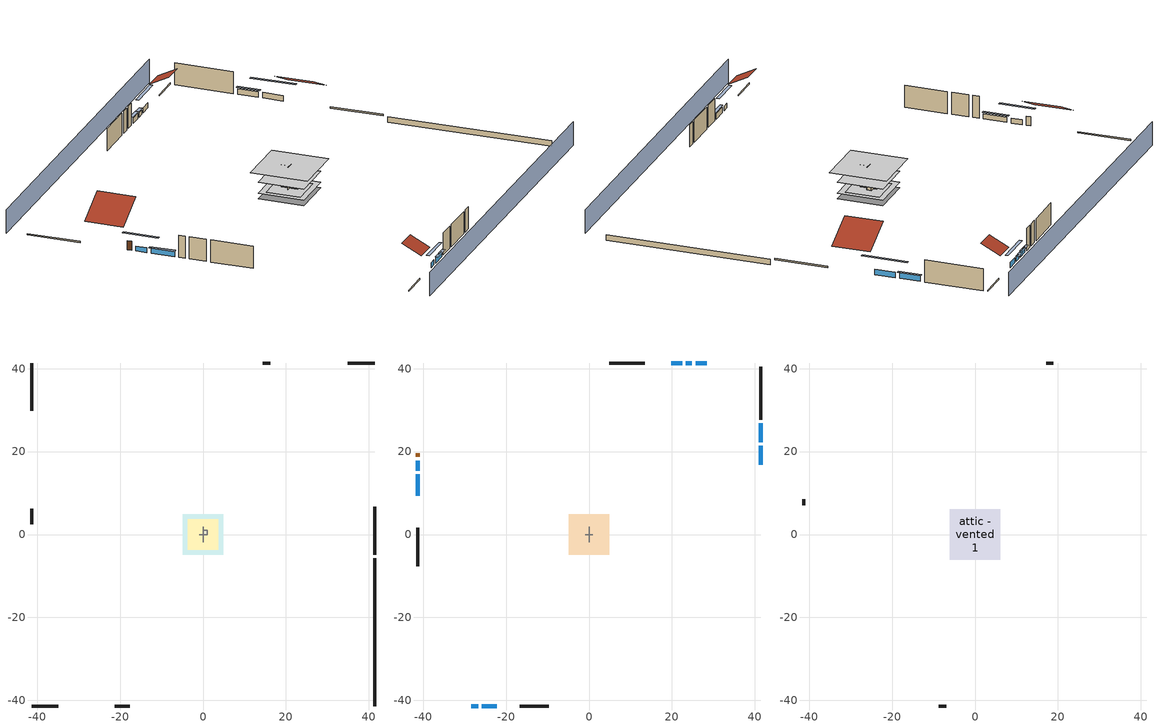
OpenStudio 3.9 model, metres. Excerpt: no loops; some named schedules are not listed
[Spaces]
garage 1
 floor foundation (Slab1 construction): -3.66,-3.66 -3.66,3.66 3.66,3.66 3.66,-3.66 z0
 wall outside (Wall1 construction): -21.31,-41.35 -17.66,-41.35 z0.3:5.18
 wall outside (Wall2 construction): -41.35,6.17 -41.35,2.51 z0.3:5.18
 wall outside (Wall12 construction): 16.21,41.35 14.38,41.35 z0.3:5.18
 wall to conditioned space 1 (Wall5 construction Reversed): 0,-1.83 0,1.83 z0.3:5.18
 wall to conditioned space 1 (Wall6 construction Reversed): 0.91,0 -0.91,0 z0.3:5.18
crawlspace - vented 1
 floor foundation (Slab2 construction): -4.94,-4.94 -4.94,4.94 4.94,4.94 4.94,-4.94 z-0.91
 wall outside (RimJoist1 construction): 41.35,-4.85 41.35,6.67 z0.3:0.61
 wall outside (RimJoist2 construction): -41.35,-41.35 -34.95,-41.35 z0.3:0.61
 wall outside (RimJoist3 construction): -41.35,41.35 -41.35,29.83 z0.3:0.61
 wall outside (RimJoist4 construction): 41.35,41.35 34.95,41.35 z0.3:0.61
 wall foundation (FoundationWall1 construction): 41.35,-41.35 41.35,-5.78 z-0.91:0.3
central ac and furnace airloop ret air space
 floor adiabatic (AdiabaticConst): 0,0 0,1 1,1 1,0 z0
 wall adiabatic (AdiabaticConst): 0,1 0,0 1,0 1,1 0,1 z0:1
 ceiling adiabatic (AdiabaticConst): 1,0 1,1 0,1 0,0 z1
conditioned space 1
 floor to crawlspace - vented 1 (Floor1 construction): -4.94,-4.94 -4.94,4.94 4.94,4.94 4.94,-4.94 z0.3
 floor to garage 1 (Floor2 construction): -3.66,-3.66 -3.66,3.66 3.66,3.66 3.66,-3.66 z0.3
 floor adiabatic (AdiabaticFloorConstruction): -4.94,-4.94 -4.94,4.94 4.94,4.94 4.94,-4.94 z2.74
 wall outside (Wall3 construction): 41.35,27.7 41.35,40.42 z0.3:5.18
 wall outside (Wall4 construction): -16.73,-41.35 -9.66,-41.35 z0.3:5.18
 wall outside (Wall7 construction): -41.35,1.58 -41.35,-7.65 z0.3:5.18
 wall outside (Wall8 construction): 13.45,41.35 4.83,41.35 z0.3:5.18
 wall outside (AdiabaticWallConstruction): 41.35,16.87 41.35,21.36 / 41.35,22.28 41.35,26.77 / -25.83,-41.35 -22.24,-41.35 z0.3:1.52; -28.36,-41.35 -26.76,-41.35 / -41.35,17.79 -41.35,15.42 z0.3:1.37; -41.35,14.49 -41.35,9.4 z0.3:1.43; 28.36,41.35 25.73,41.35 / 22.46,41.35 19.83,41.35 z0.3:1.46; 24.8,41.35 23.39,41.35 z0.3:1.25
 wall outside (AdiabaticWallConstruction 1): -41.35,19.63 -41.35,18.72 z0.3:2.34
 window (WindowConstruction): 41.35,16.87 41.35,21.36 z0.3:1.52
 window (WindowConstruction 1): 41.35,22.28 41.35,26.77 z0.3:1.52
 window (WindowConstruction 2): -28.35,-41.35 -26.76,-41.35 z0.3:1.37
 window (WindowConstruction 3): -25.83,-41.35 -22.24,-41.35 z0.3:1.52
 window (WindowConstruction 4): -41.35,17.79 -41.35,15.42 z0.3:1.37
 window (WindowConstruction 5): -41.35,14.49 -41.35,9.4 z0.3:1.43
 window (WindowConstruction 6): 28.35,41.35 25.73,41.35 z0.3:1.46
 window (WindowConstruction 7): 24.8,41.35 23.39,41.35 z0.3:1.25
 window (WindowConstruction 8): 22.46,41.35 19.84,41.35 z0.3:1.46
 door (Door): -41.35,19.63 -41.35,18.72 z0.3:2.34
 ceiling adiabatic (AdiabaticFloorConstruction): 4.94,-4.94 4.94,4.94 -4.94,4.94 -4.94,-4.94 z2.74
attic - vented 1
 floor to conditioned space 1 (Floor3 construction Reversed): -6.15,-6.15 -6.15,6.15 6.15,6.15 6.15,-6.15 z5.18
 wall outside (Wall9 construction): -8.73,-41.35 -6.96,-41.35 z0.3:5.18
 wall outside (Wall10 construction): 18.91,41.35 17.13,41.35 z0.3:5.18
 wall outside (Wall11 construction): -41.35,8.47 -41.35,7.1 z0.3:5.18
 roof outside (Roof1 construction): 41.35,15.94,5.18 33.89,15.94,8.91 33.89,7.6,8.91 41.35,7.6,5.18
 roof outside (Roof2 construction): -29.28,-41.35,5.18 -29.28,-37.11,7.3 -34.02,-37.11,7.3 -34.02,-41.35,5.18
 roof outside (Roof3 construction): 29.28,41.35,5.18 29.28,37.11,7.3 34.02,37.11,7.3 34.02,41.35,5.18
 roof outside (Roof4 construction): -41.35,20.56,5.18 -33.89,20.56,8.91 -33.89,28.9,8.91 -41.35,28.9,5.18
shading: 41.35,45.92 -41.35,45.92 / -41.35,-45.92 41.35,-45.92 z0:5.18; 41.35,24.1 41.35,14.12 41.96,14.12 41.96,24.1 z4.27; 41.35,27.08 41.35,21.98 41.96,21.98 41.96,27.08 z1.83; -24.02,-41.35 -31.1,-41.35 -31.1,-41.96 -24.02,-41.96 z4.11; -21.94,-41.35 -26.14,-41.35 -26.14,-41.96 -21.94,-41.96 z1.83; -41.35,12.68 -41.35,20.53 -41.96,20.53 -41.96,12.68 z4.11; -41.35,9.1 -41.35,14.8 -41.96,14.8 -41.96,9.1 z1.74; 22.99,41.35 31.1,41.35 31.1,41.96 22.99,41.96 z4.21; 23.08,41.35 25.11,41.35 25.11,41.96 23.08,41.96 z1.55; 19.53,41.35 22.76,41.35 22.76,41.96 19.53,41.96 z1.77
[Site]
Portland Intl Arpt_OR: Latitude {deg}=45.59; Longitude {deg}=-122.6; Time Zone {hr}=-8; Elevation {m}=33; Terrain=Suburbs; Keep Site Location Information=Yes
[Site:GroundTemperature:Shallow]
10.2558, 8.96328, 8.85977, 9.47314, 11.9355, 14.3863, 16.5111, 17.8571, 17.9714, 16.8767, 14.8061, 12.4304
[Site:WaterMainsTemperature]
Calculation Method=Schedule; Temperature Schedule=mains temperature schedule
[Building]
Building 1
[Material] Roughness=Rough
Name | Thickness {m} | Conductivity {W/m-K} | Density {kg/m3} | Specific Heat {J/kg-K} | Thermal Absorptance | Solar Absorptance | Visible Absorptance
asphalt or fiberglass shingles | 0.00635 | 0.162714 | 1121.4 | 1465.45 | 0.9 | 0.85 | 0.85
roof rigid ins | 0.00281632 | 0.029427 | 32.04 | 1214.23 | 0.9 | 0.7 | 0.7
osb sheathing 0.5 in. | 0.0127 | 0.115458 | 512.64 | 1214.23 | 0.9 | 0.6 | 0.6
wood siding | 0.0254 | 0.102417 | 544.68 | 1172.36 | 0.9 | 0.85 | 0.85
osb sheathing 0.5 in. 1 | 0.0127 | 0.115458 | 512.64 | 1214.23 | 0.9 | 0.7 | 0.7
wall stud and cavity | 0.1397 | 0.727959 | 139.0536 | 1170.24 | 0.9 | 0.6 | 0.6
wall stud and cavity 1 | 0.1397 | 0.0951301 | 139.0536 | 1170.24 | 0.9 | 0.7 | 0.7
gypsum board | 0.0127 | 0.160291 | 801 | 837.4 | 0.9 | 0.6 | 0.6
osb sheathing 0.5 in. 2; osb sheathing 0.5 in. 3 | 0.0127 | 0.115458 | 512.64 | 1214.23
wall stud and cavity 2 | 0.1397 | 0.0856282 | 139.0536 | 1170.24 | 0.9 | 0.7 | 0.7
rim joist stud and cavity | 0.0508 | 0.178688 | 50.32683 | 1063.81 | 0.9 | 0.6 | 0.6
floor stud and cavity | 0.1397 | 0.0972396 | 92.3553 | 1139.71 | 0.9 | 0.7 | 0.7
floor rigid ins | 0.051816 | 0.029427 | 32.04 | 1214.23 | 0.9 | 0.7 | 0.7
osb sheathing 0.75 in. | 0.01905 | 0.115458 | 512.64 | 1214.23 | 0.9 | 0.7 | 0.7
floor covering | 0.0127 | 0.0433444 | 54.468 | 1339.84 | 0.9 | 0.6 | 0.6
ceiling loosefill ins | 0.254 | 0.0480833 | 16.02 | 1046.75 | 0.9 | 0.7 | 0.7
ceiling stud and cavity | 0.1397 | 0.104117 | 65.682 | 1177.47 | 0.9 | 0.7 | 0.7
concrete 4.0 in. | 0.1016 | 1.803125 | 2242.8 | 837.4 | 0.9 | 0.7 | 0.7
concrete 8.0 in. | 0.2032 | 1.803125 | 2242.8 | 837.4 | 0.9 | 0.7 | 0.7
soil 0.5 in. | 0.0127 | 1.3848 | 1842.3 | 418.7 | 0.9 | 0.7 | 0.7
wood siding 1; wood siding 2 | 0.0254 | 0.102417 | 544.68 | 1172.36
wall rigid ins; floor rigid ins 1 | 0.512978 | 0.029427 | 32.04 | 1214.23 | 0.9 | 0.7 | 0.7
wall stud and cavity 3 | 0.0889 | 0.380278 | 52.3479 | 1209.89 | 0.9 | 0.7 | 0.7
door material | 0.04445 | 0.0612267 | 512.64 | 1214.23 | 0.9 | 0.7 | 0.7
floor stud and cavity 1 | 0.1397 | 1.75129 | 37.0049 | 1207.88 | 0.9 | 0.7 | 0.7
wall stud and cavity 4 | 0.0889 | 0.391764 | 83.0341 | 1211.67 | 0.9 | 0.7 | 0.7
furniture material conditioned space 1; furniture material garage 1 | 0.1524 | 0.115458 | 640.8 | 1214.23 | 0.9 | 0.6 | 0.6
[Construction]
Roof1 construction; Roof2 construction; Roof3 construction; Roof4 construction: asphalt or fiberglass shingles, roof rigid ins, osb sheathing 0.5 in.
Wall1 construction; Wall2 construction: wood siding, osb sheathing 0.5 in. 1, wall stud and cavity
Wall3 construction; Wall4 construction: wood siding, osb sheathing 0.5 in. 1, wall stud and cavity 1, gypsum board
Wall5 construction Reversed: gypsum board, wall stud and cavity 2, osb sheathing 0.5 in. 2
Wall6 construction Reversed: gypsum board, wall stud and cavity 2, osb sheathing 0.5 in. 3
Wall7 construction; Wall8 construction: wood siding, osb sheathing 0.5 in. 3, wall stud and cavity 1, gypsum board
Wall9 construction; Wall10 construction; Wall11 construction; Wall12 construction: wood siding, osb sheathing 0.5 in. 3, wall stud and cavity
RimJoist1 construction; RimJoist2 construction; RimJoist3 construction; RimJoist4 construction: wood siding, rim joist stud and cavity
Floor1 construction; Floor2 construction: floor stud and cavity, floor rigid ins, osb sheathing 0.75 in., floor covering
Floor3 construction Reversed: gypsum board, ceiling stud and cavity, ceiling loosefill ins
Slab1 construction: concrete 4.0 in.
FoundationWall1 construction: concrete 8.0 in.
Slab2 construction: soil 0.5 in.
WindowConstruction; WindowConstruction 1; WindowConstruction 2; WindowConstruction 3; WindowConstruction 4; WindowConstruction 5; WindowConstruction 6; WindowConstruction 7; WindowConstruction 8: WindowMaterial
AdiabaticWallConstruction: wood siding 1, wall rigid ins, wall stud and cavity 3, gypsum board
Door: door material
AdiabaticWallConstruction 1: wood siding 2, wall rigid ins, wall stud and cavity 3, gypsum board
AdiabaticFloorConstruction: floor stud and cavity 1, floor rigid ins 1, osb sheathing 0.75 in., floor covering
PartitionWallConstruction: gypsum board, wall stud and cavity 4, gypsum board
furniture construction conditioned space 1: furniture material conditioned space 1
furniture construction garage 1: furniture material garage 1
AdiabaticConst: Adiabatic
[WindowMaterial:SimpleGlazingSystem]
WindowMaterial: U-Factor {W/m2-K}=4.76952; Solar Heat Gain Coefficient=0.63
[Material:NoMass]
Adiabatic: Roughness=Rough; Thermal Resistance {m2-K/W}=176.1
[ThermalZone] Multiplier=1; Use Ideal Air Loads=No
Name | Volume {m3} | Thermostat
conditioned space | 606.66 | conditioned space temperature setpoint
attic - vented | 138.513
garage | 130.484
crawlspace - vented | 119.044
central ac and furnace airloop ret air zone | 1
[Sizing:Zone] Zone Cooling Design Supply Air Temperature Input Method=SupplyAirTemperature; Zone Cooling Design Supply Air Temperature {C}=14; Zone Cooling Design Supply Air Temperature Difference {deltaC}=11.11; Zone Heating Design Supply Air Temperature Input Method=SupplyAirTemperature; Zone Heating Design Supply Air Temperature {C}=40; Zone Heating Design Supply Air Temperature Difference {deltaC}=11.11; Zone Cooling Design Supply Air Humidity Ratio {kg-H2O/kg-air}=0.0085; Zone Heating Design Supply Air Humidity Ratio {kg-H2O/kg-air}=0.008; Cooling Design Air Flow Method=DesignDay; Heating Design Air Flow Method=DesignDay; Account for Dedicated Outdoor Air System=No; Dedicated Outdoor Air System Control Strategy=NeutralSupplyAir; Dedicated Outdoor Air Low Setpoint Temperature for Design {C}=autosize; Dedicated Outdoor Air High Setpoint Temperature for Design {C}=autosize; Zone Load Sizing Method=Sensible Load Only No Latent Load; Zone Latent Cooling Design Supply Air Humidity Ratio Input Method=HumidityRatioDifference; Zone Cooling Design Supply Air Humidity Ratio Difference {kgWater/kgDryAir}=0.005; Zone Latent Heating Design Supply Air Humidity Ratio Input Method=HumidityRatioDifference; Zone Humidification Design Supply Air Humidity Ratio Difference {kgWater/kgDryAir}=0.005; Sizing Option=Coincident
attic - vented; garage; crawlspace - vented; central ac and furnace airloop ret air zone
[Space]
Name | Thermal Zone | Volume {m3}
conditioned space 1 | conditioned space | 606.66
attic - vented 1 | attic - vented | 138.513
garage 1 | garage | 130.484
crawlspace - vented 1 | crawlspace - vented | 119.044
central ac and furnace airloop ret air space | central ac and furnace airloop ret air zone
[ThermostatSetpoint:DualSetpoint]
conditioned space temperature setpoint: Heating Setpoint Temperature Schedule=heating setpoint; Cooling Setpoint Temperature Schedule=cooling setpoint; Temperature Difference Between Cutout And Setpoint {deltaC}=0
[Foundation:Kiva] Wall Depth Below Slab {m}=0.2032
Name | Initial Indoor Air Temperature {C} | Wall Height Above Grade {m}
Foundation Kiva 1 | 13.4258 | 0.1016
Foundation Kiva 2 | 8.58325 | 0.3048
[Foundation:Kiva:Settings]
Soil Conductivity {W/m-K}=1.3848; Soil Density {kg/m3}=1842.3; Soil Specific Heat {J/kg-K}=418.7; Ground Solar Absorptivity=0.9; Ground Thermal Absorptivity=0.9; Ground Surface Roughness {m}=0.03; Far-Field Width {m}=40; Deep-Ground Boundary Condition=ZeroFlux; Deep-Ground Depth {m}=40; Minimum Cell Dimension {m}=0.2; Maximum Cell Growth Coefficient=3; Simulation Timestep=Timestep
[SurfaceProperty:ExposedFoundationPerimeter] Exposed Perimeter Calculation Method=TotalExposedPerimeter
Name | Total Exposed Perimeter {m}
Slab1 | 18.288
Slab2 | 35.57016
[SurfaceProperty:IncidentSolarMultiplier] Incident Solar Multiplier=1; Incident Solar Multiplier Schedule=trans schedule winter=0.85 summer=0.7
Window1; Window2; Window3; Window4; Window5; Window6; Window7; Window8; Window9
[InternalMass:Definition] Design Level Calculation Method=SurfaceArea
Name | Construction | Surface Area {m2}
partition wall mass | PartitionWallConstruction | 248.794
furniture mass conditioned space 1 | furniture construction conditioned space 1 | 99.51774
furniture mass garage 1 | furniture construction garage 1 | 5.35122
[InternalMass] Multiplier=1
Name | Internal Mass Definition | Space or SpaceType
partition wall mass | partition wall mass | conditioned space 1
furniture mass conditioned space 1 | furniture mass conditioned space 1 | conditioned space 1
furniture mass garage 1 | furniture mass garage 1 | garage 1
[Fan:SystemModel]
central ac and furnace supply fan: Availability Schedule=Always On Discrete; Design Maximum Air Flow Rate {m3/s}=0.724439; Speed Control Method=Discrete; Electric Power Minimum Flow Rate Fraction=0.2; Design Pressure Rise {Pa}=500; Motor Efficiency=1; Motor In Air Stream Fraction=1; Design Electric Power Consumption {W}=autosize; Design Power Sizing Method=PowerPerFlow; Electric Power Per Unit Flow Rate {W/(m3/s)}=1059.44; Electric Power Per Unit Flow Rate Per Unit Pressure {W-s/m3-Pa}=1.66667; Fan Total Efficiency=0.7; Motor Loss Radiative Fraction=0; Speed Flow Fraction 1=0.88599; Speed Electric Power Fraction 1=0.69549; Speed Flow Fraction 2=1; Speed Electric Power Fraction 2=1
[EnergyManagementSystem:Sensor]
Name | Output Variable or Output Meter Index Key | Output Variable or Output Meter
central_ac_and_furnace_supply_fan_s; central_ac_and_furnace_supply_fan_s_1 | central ac and furnace supply fan | Fan Electricity Energy
water_heater_amb_temp | garage | Zone Mean Air Temperature
water_heater_amb_rh | garage | Zone Air Relative Humidity
water_heater_T_set | water heater setpoint | Schedule Value
out_pb_s |  | Site Outdoor Air Barometric Pressure
out_wt_s |  | Site Outdoor Air Humidity Ratio
site_vw_s |  | Site Wind Speed
cool_season | cooling season schedule | Schedule Value
central_ac_and_furnace_airloop_Fan_RTF_s | central ac and furnace supply fan | Fan Runtime Fraction Speed 1
central_ac_and_furnace_airloop_Fan_RTF_s_1 | central ac and furnace supply fan | Fan Runtime Fraction Speed 2
central_ac_and_furnace_airloop_AH_MFR_s | Node 7 | System Node Mass Flow Rate
central_ac_and_furnace_airloop_AH_VFR_s | Node 7 | System Node Current Density Volume Flow Rate
central_ac_and_furnace_airloop_AH_Tout_s | Node 7 | System Node Temperature
central_ac_and_furnace_airloop_AH_Wout_s | Node 7 | System Node Humidity Ratio
central_ac_and_furnace_airloop_RA_T_s | Node 10 | System Node Temperature
central_ac_and_furnace_airloop_Ra_W_s | Node 10 | System Node Humidity Ratio
central_ac_and_furnace_airloop_0_DZ_T_s | crawlspace - vented | Zone Air Temperature
central_ac_and_furnace_airloop_0_DZ_W_s | crawlspace - vented | Zone Mean Air Humidity Ratio
natural_vent_s | natural vent schedule | Schedule Value
htg_sp_s | heating setpoint | Schedule Value
clg_sp_s | cooling setpoint | Schedule Value
mech_vent_range_fan_0_sch_s | mech vent range fan 0 schedule | Schedule Value
mech_vent_bath_fan_0_sch_s | mech vent bath fan 0 schedule | Schedule Value
clothes_dryer_exhaust_0_sch_s | clothes_dryer | Schedule Value
htg_load_cond |  | Heating:EnergyTransfer:Zone:CONDITIONED SPACE
clg_load_cond |  | Cooling:EnergyTransfer:Zone:CONDITIONED SPACE
htg_load_duct |  | Heating:EnergyTransfer:Zone:CENTRAL AC AND FURNACE AIRLOOP RET AIR ZONE
clg_load_duct |  | Cooling:EnergyTransfer:Zone:CENTRAL AC AND FURNACE AIRLOOP RET AIR ZONE
s_conv | Floor1 | Surface Inside Face Convection Heat Gain Energy
s_ig | Floor1 | Surface Inside Face Internal Gains Radiation Heat Gain Energy
s_sol | Floor1 | Surface Inside Face Solar Radiation Heat Gain Energy
s_lgt | Floor1 | Surface Inside Face Lights Radiation Heat Gain Energy
[OtherEquipment:Definition] Design Level Calculation Method=EquipmentLevel
Name | Design Level {W} | Fraction Latent | Fraction Radiant | Fraction Lost
water heater sens; central ac and furnace airloop_0 SupSensLkToCond; central ac and furnace airloop_0 SupCondToLv; central ac and furnace airloop_0 RetCondToRP; central ac and furnace airloop_0 RetSensLkToRP; central ac and furnace airloop_0 SupCondToDZ; central ac and furnace airloop_0 RetCondToDZ; central ac and furnace airloop_0 SupSensLkToDZ; mech vent house fan sensible load | 0 | 0 | 0 | 0
water heater lat; central ac and furnace airloop_0 SupLatLkToCond; central ac and furnace airloop_0 RetLatLkToRP; central ac and furnace airloop_0 SupLatLkToDZ; mech vent house fan latent load | 0 | 1 | 0 | 0
water heater energy adjustment1 | 0.01 | 0 | 0 | 1
clothes dryer 2 | 3125.35 | 0.015 | 0.081 | 0.85
cooking range 2 | 1438.66 | 0.16 | 0.384 | 0.2
general water use sensible | -79.8895 | 0 | 0.6 | 0
general water use latent | 81.0615 | 1 | 0 | 0
[OtherEquipment]
Name | Other Equipment Definition | Space or SpaceType | Schedule | Fuel Type
water heater sens | water heater sens | garage 1 | Always On Discrete
water heater lat | water heater lat | garage 1 | Always On Discrete
water heater energy adjustment1 | water heater energy adjustment1 | garage 1 | Always On Discrete | Electricity
clothes dryer 1 | clothes dryer 2 | conditioned space 1 | clothes_dryer | NaturalGas
cooking range 1 | cooking range 2 | conditioned space 1 | cooking_range | NaturalGas
general water use sensible | general water use sensible | conditioned space 1 | general water use schedule
general water use latent | general water use latent | conditioned space 1 | general water use schedule
central ac and furnace airloop_0 SupSensLkToCond | central ac and furnace airloop_0 SupSensLkToCond | conditioned space 1 | Always On Discrete
central ac and furnace airloop_0 SupLatLkToCond | central ac and furnace airloop_0 SupLatLkToCond | conditioned space 1 | Always On Discrete
central ac and furnace airloop_0 SupCondToLv | central ac and furnace airloop_0 SupCondToLv | conditioned space 1 | Always On Discrete
central ac and furnace airloop_0 RetCondToRP | central ac and furnace airloop_0 RetCondToRP | central ac and furnace airloop ret air space | Always On Discrete
central ac and furnace airloop_0 RetSensLkToRP | central ac and furnace airloop_0 RetSensLkToRP | central ac and furnace airloop ret air space | Always On Discrete
central ac and furnace airloop_0 RetLatLkToRP | central ac and furnace airloop_0 RetLatLkToRP | central ac and furnace airloop ret air space | Always On Discrete
central ac and furnace airloop_0 SupCondToDZ | central ac and furnace airloop_0 SupCondToDZ | crawlspace - vented 1 | Always On Discrete
central ac and furnace airloop_0 RetCondToDZ | central ac and furnace airloop_0 RetCondToDZ | crawlspace - vented 1 | Always On Discrete
central ac and furnace airloop_0 SupSensLkToDZ | central ac and furnace airloop_0 SupSensLkToDZ | crawlspace - vented 1 | Always On Discrete
central ac and furnace airloop_0 SupLatLkToDZ | central ac and furnace airloop_0 SupLatLkToDZ | crawlspace - vented 1 | Always On Discrete
mech vent house fan sensible load | mech vent house fan sensible load | conditioned space 1 | Always On Discrete
mech vent house fan latent load | mech vent house fan latent load | conditioned space 1 | Always On Discrete
[ElectricEquipment:Definition] Design Level Calculation Method=EquipmentLevel
Name | Design Level {W} | Fraction Latent | Fraction Radiant | Fraction Lost
clothes washer | 295.347 | 0.03 | 0.162 | 0.7
clothes dryer | 235.251 | 0.015 | 0.081 | 0.85
dishwasher | 763.152 | 0.3 | 0.18 | 0.4
fridge | 43.7215 | 0 | 0.6 | 0
cooking range | 49.089 | 0.16 | 0.384 | 0.2
misc tv | 637.95 | 0 | 0.6 | 0
misc plug loads | 466.493 | 0.021 | 0.558 | 0.049
misc well pump | 127.494 | 0 | 0 | 1
whole house fan; mech vent house fan | 0 | 0 | 0 | 1
mech vent house fan cfis | 0 | 0 | 0 | 0
mech vent range fan 0; mech vent bath fan 0 | 30 | 0 | 0 | 1
[ElectricEquipment] Space or SpaceType=conditioned space 1
Name | Electric Equipment Definition | Schedule
clothes washer | clothes washer | clothes_washer
clothes dryer | clothes dryer | clothes_dryer
dishwasher | dishwasher | dishwasher
fridge | fridge | fridge schedule
cooking range | cooking range | cooking_range
misc tv | misc tv | plug_loads_tv
misc plug loads | misc plug loads | plug_loads_other
misc well pump | misc well pump | misc well pump schedule
whole house fan | whole house fan | Always On Discrete
mech vent house fan | mech vent house fan | mech vent house fan schedule
mech vent house fan cfis | mech vent house fan cfis | mech vent house fan cfis schedule
mech vent range fan 0 | mech vent range fan 0 | mech vent range fan 0 schedule
mech vent bath fan 0 | mech vent bath fan 0 | mech vent bath fan 0 schedule
[WaterUse:Equipment:Definition]
Name | Peak Flow Rate {m3/s}
clothes washer | 2.78027e-06
dishwasher | 5.1654e-06
[Lights:Definition] Design Level Calculation Method=LightingLevel; Fraction Radiant=0.6; Fraction Visible=0.2; Return Air Fraction=0
Name | Lighting Level {W}
interior lighting | 381.253
garage lighting | 9.33154
[Lights] Fraction Replaceable=1
Name | Lights Definition | Space or SpaceType | Schedule
interior lighting | interior lighting | conditioned space 1 | lighting_interior
garage lighting | garage lighting | garage 1 | lighting_garage
[Exterior:Lights:Definition]
exterior lighting: Design Level {W}=8.97151
[Exterior:Lights]
exterior lighting: Exterior Lights Definition=exterior lighting; Schedule=exterior lighting schedule
[People:Definition]
occupants: Number of People Calculation Method=People; Number of People {people}=4; Fraction Radiant=0.314171; Sensible Heat Fraction=0.56303; Carbon Dioxide Generation Rate {m3/s-W}=0; Enable ASHRAE 55 Comfort Warnings=No; Mean Radiant Temperature Calculation Type=EnclosureAveraged
[People]
occupants: People Definition=occupants; Space or SpaceType=conditioned space 1; Number of People Schedule=occupants; Activity Level Schedule=occupants activity schedule; Multiplier=1
[ZoneMixing] Schedule=Always On Continuous; Design Flow Rate Calculation Method=Flow/Zone; Design Flow Rate {m3/s}=0
Name | Zone or Space | Source Zone or Space
central ac and furnace airloop_0 ZoneMixDZToCond mix | conditioned space | crawlspace - vented
central ac and furnace airloop_0 ZoneMixCondToDZ mix | crawlspace - vented | conditioned space
whole house fan mix | attic - vented | conditioned space
[SpaceInfiltration:DesignFlowRate] Schedule=Always On Discrete
Name | Space or SpaceType | Design Flow Rate Calculation Method | Design Flow Rate {m3/s} | Air Changes per Hour {1/hr} | Constant Term Coefficient | Temperature Term Coefficient | Velocity Term Coefficient | Velocity Squared Term Coefficient
natural vent flow; whole house fan flow; infil flow | conditioned space 1 | Flow/Space | 0
infil crawlspace - vented 1 | crawlspace - vented 1 | AirChanges/Hour |  | 2.6013 | 1 | 0 | 0 | 0
crawlspace_vented 1 duct leakage imbalance infil flow | crawlspace - vented 1 | Flow/Space | 0
[SpaceInfiltration:EffectiveLeakageArea] Schedule=Always On Discrete
Name | Space or SpaceType | Effective Air Leakage Area {cm2} | Stack Coefficient | Wind Coefficient
infil garage 1 | garage 1 | 271.837 | 0.000129147 | 4.64657e-05
infil attic - vented 1 | attic - vented 1 | 5037.94 | 0.000191169 | 4.40743e-05
